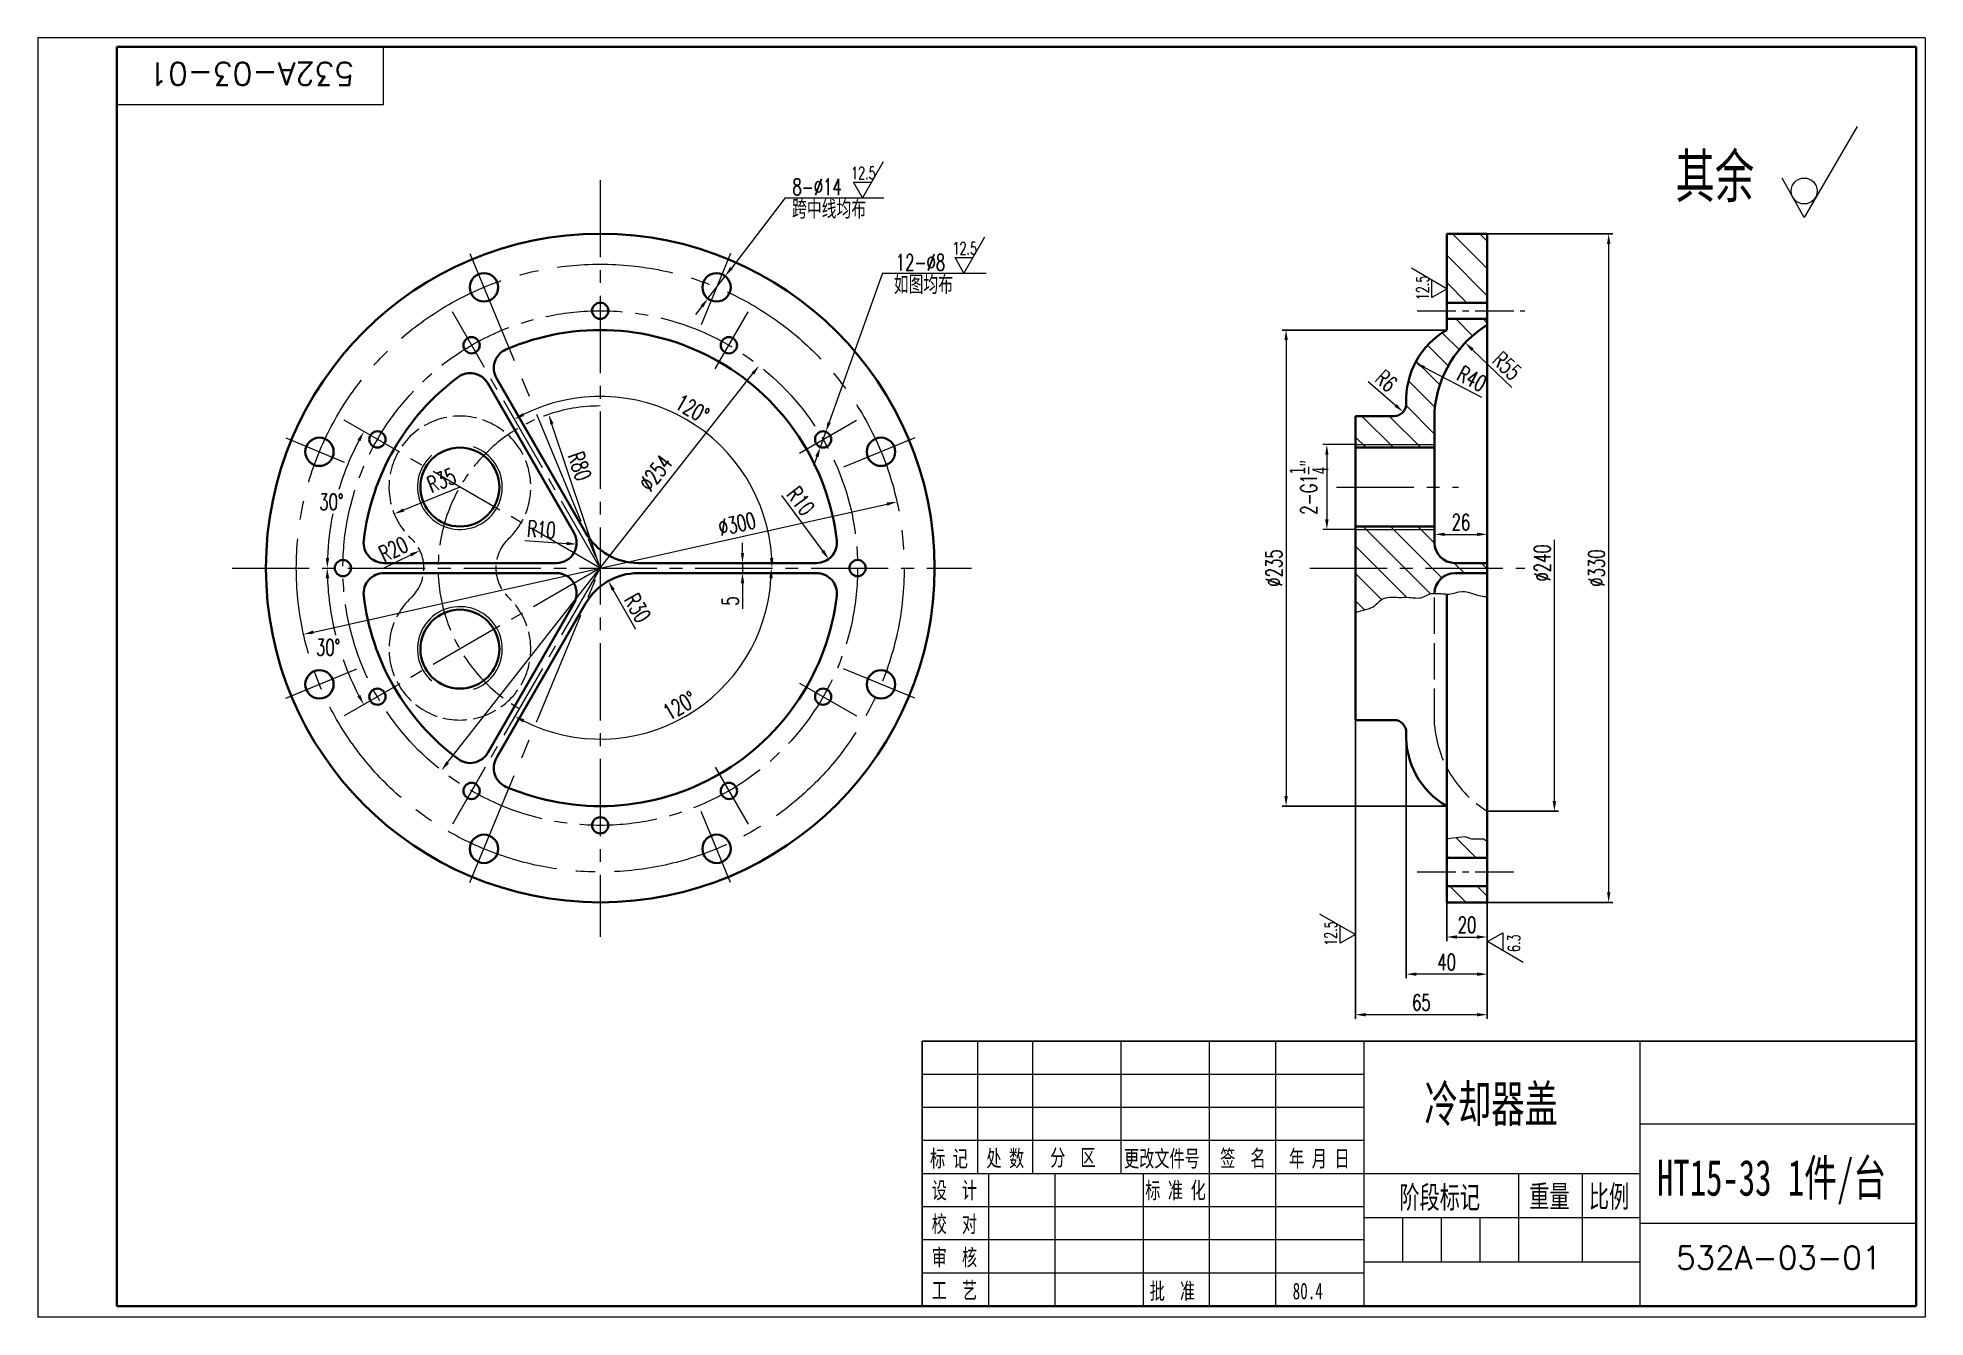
# Model space of a CAD drawing. Header units: millimetres. Extents: x 9817 to 29481, y -203 to 3076.
# Drawn here: x 9817 to 10749, y 2444 to 3076 of the extents above; entities outside this region: 2.
import ezdxf

# ---------------------------------------------------------------- set-up
doc = ezdxf.new("R2010")
doc.units = ezdxf.units.MM
doc.header["$LTSCALE"] = 5
doc.linetypes.add('ACAD_ISO02W100', pattern=[15, 12, -3])
doc.linetypes.add('CENTER2', pattern=[28.575, 19.05, -3.175, 3.175, -3.175])
doc.layers.get('0').update_dxf_attribs({"lineweight": 35})
for name, color, linetype, lineweight in [('标注线', 5, 'Continuous', 15), ('点划线', 1, 'CENTER2', 15), ('细实线', 6, 'Continuous', 15), ('虚线', 3, 'ACAD_ISO02W100', 15)]:
    doc.layers.add(name, color=color, linetype=linetype, lineweight=lineweight)
doc.styles.get("Standard").update_dxf_attribs({"font": 'txt.shx', "width": 0.67})
doc.styles.add('样式 1', font='SIMFANG.TTF', dxfattribs={"width": 0.67, "height": 150})
doc.dimstyles.new('ISO-25', dxfattribs={"dimtxt": 8, "dimasz": 5, "dimexe": 2, "dimexo": 0, "dimgap": 2, "dimtad": 1, "dimdsep": 46, "dimtxsty": 'Standard', "dimcen": 2.5, "dimclrd": 256, "dimclre": 256, "dimclrt": 256, "dimadec": 0, "dimazin": 0, "dimtfac": 1, "dimtmove": 0, "dimatfit": 3, "dimfxl": 0, "dimlwd": -1, "dimarcsym": 0})

# ---------------------------------------------------------------- blocks, each defined once
blk = doc.blocks.new('*D173')
at = {"layer": 'Defpoints', "color": 0}
for p in [(10486.51, 2895.19), (10491.02, 2891.23)]:
    blk.add_point(p, dxfattribs=at)
at = {"layer": '标注线'}
blk.add_line((10473.79, 2906.36), (10487.26, 2894.53), dxfattribs=at)
blk.add_solid([(10487.81, 2895.16), (10486.71, 2893.9), (10491.02, 2891.23)], dxfattribs=at)
at = {"layer": '标注线', "insert": (10482.61, 2906.61), "char_height": 8, "attachment_point": 5, "rotation": 318.70707}
blk.add_mtext('R6', dxfattribs=at)
blk = doc.blocks.new('*D174')
at = {"layer": 'Defpoints', "color": 0}
for p in [(10496.98, 2915.47), (10532.48, 2897.02)]:
    blk.add_point(p, dxfattribs=at)
at = {"layer": '标注线'}
blk.add_line((10529.91, 2898.36), (10501.42, 2913.16), dxfattribs=at)
blk.add_solid([(10501.8, 2913.9), (10501.03, 2912.42), (10496.98, 2915.47)], dxfattribs=at)
at = {"layer": '标注线', "insert": (10524.95, 2907.69), "char_height": 8, "attachment_point": 5, "rotation": 332.54621}
blk.add_mtext('R40', dxfattribs=at)
blk = doc.blocks.new('*D175')
at = {"layer": 'Defpoints', "color": 0}
for p in [(10521.65, 2925.42), (10561.35, 2887.35)]:
    blk.add_point(p, dxfattribs=at)
at = {"layer": '标注线'}
blk.add_line((10544.66, 2903.35), (10525.26, 2921.96), dxfattribs=at)
blk.add_solid([(10525.83, 2922.56), (10524.68, 2921.35), (10521.65, 2925.42)], dxfattribs=at)
at = {"layer": '标注线', "insert": (10542.21, 2914.01), "char_height": 8, "attachment_point": 5, "rotation": 316.20311}
blk.add_mtext('R55', dxfattribs=at)
blk = doc.blocks.new('*D176')
at = {"layer": 'Defpoints', "color": 0}
for p in [(10532.52, 2934.19), (10532.52, 2694.19), (10565.65, 2694.19)]:
    blk.add_point(p, dxfattribs=at)
at = {"layer": '标注线'}
blk.add_line((10565.65, 2699.19), (10565.65, 2828.07), dxfattribs=at)
at = {"layer": '标注线', "lineweight": -2}
blk.add_line((10532.52, 2694.19), (10567.65, 2694.19), dxfattribs=at)
at = {"layer": '标注线'}
blk.add_solid([(10564.81, 2699.19), (10566.48, 2699.19), (10565.65, 2694.19)], dxfattribs=at)
at = {"layer": '标注线', "insert": (10559.65, 2816.69), "char_height": 8, "attachment_point": 5, "rotation": 90}
blk.add_mtext('∅240', dxfattribs=at)
blk = doc.blocks.new('_None')
blk = doc.blocks.new('*D177')
at = {"layer": 'Defpoints', "color": 0}
for p in [(10532.52, 2979.19), (10592.45, 2979.19), (10532.52, 2649.19)]:
    blk.add_point(p, dxfattribs=at)
at = {"layer": '标注线', "lineweight": -2}
for p, q in [((10532.52, 2979.19), (10594.45, 2979.19)), ((10532.52, 2649.19), (10594.45, 2649.19))]:
    blk.add_line(p, q, dxfattribs=at)
at = {"layer": '标注线'}
blk.add_line((10592.45, 2654.19), (10592.45, 2974.19), dxfattribs=at)
for points in [[(10591.62, 2974.19), (10593.29, 2974.19), (10592.45, 2979.19)], [(10591.62, 2654.19), (10593.29, 2654.19), (10592.45, 2649.19)]]:
    blk.add_solid(points, dxfattribs=at)
at = {"layer": '标注线', "insert": (10586.45, 2814.19), "char_height": 8, "attachment_point": 5, "rotation": 90}
blk.add_mtext('∅330', dxfattribs=at)
blk = doc.blocks.new('*D178')
at = {"layer": 'Defpoints', "color": 0}
for p in [(10506.52, 2830.84), (10532.52, 2830.84), (10532.52, 2830.84)]:
    blk.add_point(p, dxfattribs=at)
at = {"layer": '标注线', "lineweight": -2}
for p, q in [((10506.52, 2830.84), (10506.52, 2832.84)), ((10532.52, 2830.84), (10532.52, 2832.84))]:
    blk.add_line(p, q, dxfattribs=at)
at = {"layer": '标注线'}
blk.add_line((10511.52, 2830.84), (10527.52, 2830.84), dxfattribs=at)
for points in [[(10511.52, 2831.67), (10511.52, 2830.01), (10506.52, 2830.84)], [(10527.52, 2831.67), (10527.52, 2830.01), (10532.52, 2830.84)]]:
    blk.add_solid(points, dxfattribs=at)
at = {"layer": '标注线', "insert": (10519.52, 2836.84), "char_height": 8, "attachment_point": 5}
blk.add_mtext('26', dxfattribs=at)
blk = doc.blocks.new('*D179')
at = {"layer": 'Defpoints', "color": 0}
for p in [(10512.52, 2649.19), (10532.52, 2649.19), (10532.52, 2632.08)]:
    blk.add_point(p, dxfattribs=at)
at = {"layer": '标注线', "lineweight": -2}
for p, q in [((10512.52, 2649.19), (10512.52, 2630.08)), ((10532.52, 2649.19), (10532.52, 2630.08))]:
    blk.add_line(p, q, dxfattribs=at)
at = {"layer": '标注线'}
blk.add_line((10517.52, 2632.08), (10527.52, 2632.08), dxfattribs=at)
for points in [[(10517.52, 2632.92), (10517.52, 2631.25), (10512.52, 2632.08)], [(10527.52, 2632.92), (10527.52, 2631.25), (10532.52, 2632.08)]]:
    blk.add_solid(points, dxfattribs=at)
at = {"layer": '标注线', "insert": (10522.52, 2638.08), "char_height": 8, "attachment_point": 5}
blk.add_mtext('20', dxfattribs=at)
blk = doc.blocks.new('*D181')
at = {"layer": 'Defpoints', "color": 0}
for p in [(10492.52, 2731.27), (10532.52, 2630.08), (10492.52, 2613.74)]:
    blk.add_point(p, dxfattribs=at)
at = {"layer": '标注线', "lineweight": -2}
for p, q in [((10492.52, 2731.27), (10492.52, 2611.74)), ((10532.52, 2630.08), (10532.52, 2611.74))]:
    blk.add_line(p, q, dxfattribs=at)
at = {"layer": '标注线'}
blk.add_line((10527.52, 2613.74), (10497.52, 2613.74), dxfattribs=at)
for points in [[(10497.52, 2614.58), (10497.52, 2612.91), (10492.52, 2613.74)], [(10527.52, 2614.58), (10527.52, 2612.91), (10532.52, 2613.74)]]:
    blk.add_solid(points, dxfattribs=at)
at = {"layer": '标注线', "insert": (10512.52, 2619.74), "char_height": 8, "attachment_point": 5}
blk.add_mtext('40', dxfattribs=at)
blk = doc.blocks.new('*D182')
at = {"layer": 'Defpoints', "color": 0}
for p in [(10467.52, 2739.19), (10532.52, 2614.06), (10467.52, 2593.74)]:
    blk.add_point(p, dxfattribs=at)
at = {"layer": '标注线', "lineweight": -2}
for p, q in [((10467.52, 2739.19), (10467.52, 2591.74)), ((10532.52, 2614.06), (10532.52, 2591.74))]:
    blk.add_line(p, q, dxfattribs=at)
at = {"layer": '标注线'}
blk.add_line((10527.52, 2593.74), (10472.52, 2593.74), dxfattribs=at)
for points in [[(10472.52, 2594.57), (10472.52, 2592.91), (10467.52, 2593.74)], [(10527.52, 2594.57), (10527.52, 2592.91), (10532.52, 2593.74)]]:
    blk.add_solid(points, dxfattribs=at)
at = {"layer": '标注线', "insert": (10500.02, 2599.74), "char_height": 8, "attachment_point": 5}
blk.add_mtext('65', dxfattribs=at)
blk = doc.blocks.new('*D184')
at = {"layer": 'Defpoints', "color": 0}
for p in [(10512.52, 2931.69), (10433.25, 2696.69), (10512.52, 2696.69)]:
    blk.add_point(p, dxfattribs=at)
at = {"layer": '标注线', "lineweight": -2}
for p, q in [((10512.52, 2931.69), (10431.25, 2931.69)), ((10512.52, 2696.69), (10431.25, 2696.69))]:
    blk.add_line(p, q, dxfattribs=at)
at = {"layer": '标注线'}
blk.add_line((10433.25, 2926.69), (10433.25, 2701.69), dxfattribs=at)
for points in [[(10432.41, 2926.69), (10434.08, 2926.69), (10433.25, 2931.69)], [(10432.41, 2701.69), (10434.08, 2701.69), (10433.25, 2696.69)]]:
    blk.add_solid(points, dxfattribs=at)
at = {"layer": '标注线', "insert": (10427.25, 2814.19), "char_height": 8, "attachment_point": 5, "rotation": 90}
blk.add_mtext('∅235', dxfattribs=at)
blk = doc.blocks.new('*D187')
at = {"layer": 'Defpoints', "color": 0}
for p in [(10201.54, 2826.69), (10207.52, 2818.67)]:
    blk.add_point(p, dxfattribs=at)
at = {"layer": '标注线'}
blk.add_line((10184.19, 2849.94), (10204.53, 2822.68), dxfattribs=at)
blk.add_solid([(10205.2, 2823.18), (10203.86, 2822.18), (10207.52, 2818.67)], dxfattribs=at)
at = {"layer": '标注线', "insert": (10193.67, 2847.27), "char_height": 8, "attachment_point": 5, "rotation": 306.72404}
blk.add_mtext('R10', dxfattribs=at)
blk = doc.blocks.new('*D188')
at = {"layer": 'Defpoints', "color": 0}
for p in [(10164.97, 2816.69), (10164.97, 2811.69), (10164.97, 2811.69)]:
    blk.add_point(p, dxfattribs=at)
at = {"layer": '标注线'}
for p, q in [((10164.97, 2821.69), (10164.97, 2826.69)), ((10164.97, 2816.69), (10164.97, 2811.69)), ((10164.97, 2806.69), (10164.97, 2794.12))]:
    blk.add_line(p, q, dxfattribs=at)
at = {"layer": '标注线', "lineweight": -2}
for p, q in [((10164.97, 2816.69), (10162.97, 2816.69)), ((10164.97, 2811.69), (10162.97, 2811.69))]:
    blk.add_line(p, q, dxfattribs=at)
at = {"layer": '标注线'}
for points in [[(10164.13, 2821.69), (10165.8, 2821.69), (10164.97, 2816.69)], [(10164.13, 2806.69), (10165.8, 2806.69), (10164.97, 2811.69)]]:
    blk.add_solid(points, dxfattribs=at)
at = {"layer": '标注线', "insert": (10158.97, 2797.9), "char_height": 8, "attachment_point": 5, "rotation": 90}
blk.add_mtext('5', dxfattribs=at)
blk = doc.blocks.new('*D189')
at = {"layer": 'Defpoints', "color": 0}
for p in [(10241.16, 2846.88), (9948.37, 2781.5)]:
    blk.add_point(p, dxfattribs=at)
at = {"layer": '标注线'}
blk.add_line((9953.25, 2782.59), (10236.28, 2845.79), dxfattribs=at)
for points in [[(10236.1, 2846.61), (10236.46, 2844.98), (10241.16, 2846.88)], [(9953.07, 2783.4), (9953.44, 2781.77), (9948.37, 2781.5)]]:
    blk.add_solid(points, dxfattribs=at)
at = {"layer": '标注线', "insert": (10162.26, 2835.98), "char_height": 8, "attachment_point": 5, "rotation": 12.58853}
blk.add_mtext('∅300', dxfattribs=at)
blk = doc.blocks.new('*D190')
at = {"layer": 'Defpoints', "color": 0}
for p in [(10173.17, 2914.1), (10016.37, 2714.28)]:
    blk.add_point(p, dxfattribs=at)
at = {"layer": '标注线'}
blk.add_line((10019.45, 2718.21), (10170.09, 2910.17), dxfattribs=at)
for points in [[(10169.43, 2910.68), (10170.74, 2909.65), (10173.17, 2914.1)], [(10018.8, 2718.73), (10020.11, 2717.7), (10016.37, 2714.28)]]:
    blk.add_solid(points, dxfattribs=at)
at = {"layer": '标注线', "insert": (10122.05, 2861.09), "char_height": 8, "attachment_point": 5, "rotation": 51.87709}
blk.add_mtext('∅254', dxfattribs=at)
blk = doc.blocks.new('*D191')
at = {"layer": 'Defpoints', "color": 0}
for p in [(10098.73, 2807.78), (10113.53, 2781.69)]:
    blk.add_point(p, dxfattribs=at)
at = {"layer": '标注线'}
blk.add_line((10112.25, 2783.95), (10101.19, 2803.43), dxfattribs=at)
blk.add_solid([(10101.92, 2803.84), (10100.47, 2803.02), (10098.73, 2807.78)], dxfattribs=at)
at = {"layer": '标注线', "insert": (10113.17, 2794.48), "char_height": 8, "attachment_point": 5, "rotation": 299.57249}
blk.add_mtext('R30', dxfattribs=at)
blk = doc.blocks.new('*D192')
at = {"layer": 'Defpoints', "color": 0}
for p in [(10073.12, 2826.69), (10083.09, 2825.98)]:
    blk.add_point(p, dxfattribs=at)
at = {"layer": '标注线'}
blk.add_line((10057.54, 2827.8), (10078.11, 2826.34), dxfattribs=at)
blk.add_solid([(10078.16, 2827.17), (10078.05, 2825.5), (10083.09, 2825.98)], dxfattribs=at)
at = {"layer": '标注线', "insert": (10065.76, 2833.23), "char_height": 8, "attachment_point": 5, "rotation": 355.93545}
blk.add_mtext('R10', dxfattribs=at)
blk = doc.blocks.new('*D193')
at = {"layer": 'Defpoints', "color": 0}
for p in [(9913.06, 2814.19), (10094.77, 2814.19), (10277.97, 2814.19), (10109.43, 2731.06), (10021.77, 2687.75)]:
    blk.add_point(p, dxfattribs=at)
at = {"layer": '标注线'}
blk.add_arc((10094.77, 2814.19), 84.41, 243.39421, 356.60579, dxfattribs=at)
for points in [[(10178.2, 2809.22), (10179.87, 2809.17), (10179.18, 2814.19)], [(10056.57, 2737.98), (10057.36, 2739.45), (10052.56, 2741.08)]]:
    blk.add_solid(points, dxfattribs=at)
at = {"layer": '标注线', "insert": (10133.98, 2746.28), "char_height": 8, "attachment_point": 5, "rotation": 30}
blk.add_mtext('120°', dxfattribs=at)
blk = doc.blocks.new('*D194')
at = {"layer": 'Defpoints', "color": 0}
for p in [(10021.77, 2940.63), (10159.69, 2868.67), (9913.06, 2814.19), (10094.77, 2814.19), (10277.97, 2814.19)]:
    blk.add_point(p, dxfattribs=at)
at = {"layer": '标注线'}
blk.add_arc((10094.77, 2814.19), 84.75, 3.38068, 116.61932, dxfattribs=at)
for points in [[(10057.19, 2889.23), (10056.4, 2890.69), (10052.39, 2887.59)], [(10180.21, 2819.21), (10178.54, 2819.16), (10179.52, 2814.19)]]:
    blk.add_solid(points, dxfattribs=at)
at = {"layer": '标注线', "insert": (10140.14, 2892.78), "char_height": 8, "attachment_point": 5, "rotation": 330}
blk.add_mtext('120°', dxfattribs=at)
blk = doc.blocks.new('*D195')
at = {"layer": 'Defpoints', "color": 0}
for p in [(10005.77, 2822.83), (9987.74, 2814.19)]:
    blk.add_point(p, dxfattribs=at)
at = {"layer": '标注线'}
blk.add_line((9987.74, 2814.19), (10001.26, 2820.67), dxfattribs=at)
blk.add_solid([(10000.9, 2821.42), (10001.62, 2819.92), (10005.77, 2822.83)], dxfattribs=at)
at = {"layer": '标注线', "insert": (9992.68, 2823.49), "char_height": 8, "attachment_point": 5, "rotation": 25.60421}
blk.add_mtext('R20', dxfattribs=at)
blk = doc.blocks.new('*D196')
at = {"layer": 'Defpoints', "color": 0}
for p in [(10069.33, 2890.04), (10094.77, 2814.19)]:
    blk.add_point(p, dxfattribs=at)
at = {"layer": '标注线'}
blk.add_line((10094.77, 2814.19), (10070.92, 2885.3), dxfattribs=at)
blk.add_solid([(10071.71, 2885.56), (10070.13, 2885.03), (10069.33, 2890.04)], dxfattribs=at)
at = {"layer": '标注线', "insert": (10084.62, 2864.46), "char_height": 8, "attachment_point": 5, "rotation": 288.53961}
blk.add_mtext('R80', dxfattribs=at)
blk = doc.blocks.new('*D197')
at = {"layer": 'Defpoints', "color": 0}
for p in [(10025.49, 2854.19), (9993.09, 2840.94)]:
    blk.add_point(p, dxfattribs=at)
at = {"layer": '标注线'}
blk.add_line((10025.49, 2854.19), (9997.72, 2842.83), dxfattribs=at)
blk.add_solid([(9997.41, 2843.6), (9998.04, 2842.06), (9993.09, 2840.94)], dxfattribs=at)
at = {"layer": '标注线', "insert": (10016.42, 2857.54), "char_height": 8, "attachment_point": 5, "rotation": 22.25164}
blk.add_mtext('R35', dxfattribs=at)
blk = doc.blocks.new('*D198')
at = {"layer": 'Defpoints', "color": 0}
for p in [(9968.33, 2887.19), (9968.18, 2860.27), (9913.06, 2814.19), (10094.77, 2814.19), (10277.97, 2814.19)]:
    blk.add_point(p, dxfattribs=at)
at = {"layer": '标注线'}
for start, end in [(152.12663, 163.30381), (168.567, 177.87337)]:
    blk.add_arc((10094.77, 2814.19), 134.72, start, end, dxfattribs=at)
for points in [[(9974.95, 2877.58), (9976.41, 2876.77), (9978.1, 2881.55)], [(9960.98, 2819.17), (9959.31, 2819.2), (9960.05, 2814.19)]]:
    blk.add_solid(points, dxfattribs=at)
at = {"layer": '标注线', "insert": (9962.07, 2846.89), "char_height": 8, "attachment_point": 5}
blk.add_mtext('30°', dxfattribs=at)
blk = doc.blocks.new('*D199')
at = {"layer": 'Defpoints', "color": 0}
for p in [(9913.06, 2814.19), (10094.77, 2814.19), (10277.97, 2814.19), (9962.07, 2790.79), (9968.33, 2741.19)]:
    blk.add_point(p, dxfattribs=at)
at = {"layer": '标注线'}
for start, end in [(182.12613, 194.25216), (199.58738, 207.87387)]:
    blk.add_arc((10094.77, 2814.19), 134.75, start, end, dxfattribs=at)
for points in [[(9959.28, 2809.18), (9960.95, 2809.21), (9960.02, 2814.19)], [(9976.38, 2751.59), (9974.92, 2750.79), (9978.07, 2746.82)]]:
    blk.add_solid(points, dxfattribs=at)
at = {"layer": '标注线', "insert": (9960.47, 2775.02), "char_height": 8, "attachment_point": 5}
blk.add_mtext('30°', dxfattribs=at)

msp = doc.modelspace()

# ---------------------------------------------------------------- hatches: boundary and pattern name
at = {"layer": '细实线'}
h = msp.add_hatch(dxfattribs=at)
h.set_pattern_fill('LINE', color=256, scale=3, angle=315, style=0)
h.set_pattern_definition([(315, (-680.034, -454.241), (6.735192, 6.735192), [])])
h.paths.add_polyline_path([(10532.518, 2657.19), (10512.518, 2657.19), (10512.518, 2649.19), (10532.518, 2649.19)])
h.paths.add_polyline_path([(10532.518, 2679.388), (10530.723, 2680.584), (10524.8, 2680.584), (10521.51, 2681.68), (10514.271, 2680.803), (10512.518, 2680.498), (10512.518, 2671.19), (10532.518, 2671.19)])
edge = h.paths.add_edge_path()
edge.add_line((10516.518, 2811.69), (10532.518, 2811.69))
edge.add_line((10532.518, 2811.69), (10532.518, 2814.19))
edge.add_line((10532.518, 2814.19), (10467.518, 2814.19))
edge.add_line((10467.518, 2814.19), (10467.518, 2792.3))
edge.add_spline(control_points=[(10467.518, 2792.3), (10468.6, 2792.639), (10471.763, 2793.578), (10476.766, 2794.653), (10480.955, 2800.453), (10487.894, 2799.499), (10494.309, 2800.006), (10499.992, 2798.689), (10503.675, 2801.727), (10505.853, 2801.71), (10506.518, 2801.673)], knot_values=[4.3472548, 4.3472548, 4.3472548, 4.3472548, 7.7516578, 14.1922928, 19.1066038, 27.4820389, 32.5690711, 39.0434756, 43.5975581, 45.5675268, 45.5675268, 45.5675268, 45.5675268], degree=3, periodic=0)
edge.add_line((10506.518, 2801.673), (10506.518, 2801.69))
edge.add_arc((10516.518, 2801.69), 10, 90, 180, ccw=False)
h.paths.add_polyline_path([(10506.518, 2826.69), (10506.518, 2833.234), (10467.518, 2833.234), (10467.518, 2814.19), (10532.518, 2814.19), (10532.518, 2816.69), (10516.518, 2816.69, -0.4142136)])
h.paths.add_polyline_path([(10506.518, 2834.713), (10467.518, 2834.713), (10467.518, 2833.234), (10506.518, 2833.234)])
h.paths.add_polyline_path([(10506.518, 2875.146), (10467.518, 2875.146), (10467.518, 2873.667), (10506.518, 2873.667)])
h.paths.add_polyline_path([(10506.518, 2891.69, -0.239449), (10532.518, 2934.19), (10532.518, 2937.19), (10512.518, 2937.19), (10512.518, 2931.69, 0.2789955), (10492.507, 2895.429, -0.4259476), (10486.512, 2889.19), (10467.518, 2889.19), (10467.518, 2875.146), (10506.518, 2875.146)])
h.paths.add_polyline_path([(10532.518, 2979.19), (10512.518, 2979.19), (10512.518, 2945.19), (10532.518, 2945.19)])

# ---------------------------------------------------------------- linework, layer by layer
for p, q in [((10512.518, 2979.19), (10532.518, 2979.19)), ((10512.518, 2979.19), (10512.518, 2931.69)), ((10532.518, 2979.19), (10532.518, 2649.19)), ((10512.518, 2945.19), (10532.518, 2945.19)), ((10512.518, 2937.19), (10532.518, 2937.19)), ((10467.518, 2889.19), (10467.518, 2739.19)), ((10467.518, 2889.19), (10486.512, 2889.19)), ((10506.518, 2891.69), (10506.518, 2826.69)), ((10467.518, 2873.667), (10506.518, 2873.667)), ((10467.518, 2834.713), (10506.518, 2834.713)), ((9987.998, 2816.69), (10073.118, 2816.69)), ((9987.998, 2811.69), (10073.118, 2811.69)), ((10512.518, 2801.389), (10512.518, 2649.19)), ((10467.518, 2739.19), (10486.512, 2739.19)), ((10512.518, 2671.19), (10532.518, 2671.19)), ((10512.518, 2657.19), (10532.518, 2657.19)), ((10512.518, 2649.19), (10532.518, 2649.19))]:
    msp.add_line(p, q)
at = {"ltscale": 0.4}
for p, q in [((10087.552, 2831.69), (10043.548, 2907.906)), ((10081.778, 2831.69), (10039.218, 2905.406)), ((10113.533, 2816.69), (10201.539, 2816.69)), ((10516.518, 2816.69), (10532.518, 2816.69)), ((10113.533, 2811.69), (10201.539, 2811.69)), ((10516.518, 2811.69), (10532.518, 2811.69)), ((10081.778, 2796.69), (10039.218, 2722.974)), ((10087.552, 2796.69), (10043.548, 2720.474))]:
    msp.add_line(p, q, dxfattribs=at)
at = {"lineweight": 15}
msp.add_line((29481.27, 1671.606), (29481.27, -202.897), dxfattribs=at)
msp.add_line((29481.27, 1671.606), (29481.27, -202.897), dxfattribs=at)
for centre, radius in [((10094.769, 2814.19), 165), ((10037.366, 2952.772), 7), ((10152.171, 2952.772), 7), ((10094.769, 2941.19), 4), ((10031.269, 2924.175), 4), ((10158.269, 2924.175), 4), ((9956.187, 2871.592), 7), ((9984.783, 2877.69), 4), ((10204.754, 2877.69), 4), ((10233.351, 2871.592), 7), ((10025.487, 2854.19), 19.477), ((9967.769, 2814.19), 4), ((10221.769, 2814.19), 4), ((10025.487, 2774.19), 19.477), ((9956.187, 2756.787), 7), ((10233.351, 2756.787), 7), ((9984.783, 2750.69), 4), ((10204.754, 2750.69), 4), ((10031.269, 2704.205), 4), ((10158.269, 2704.205), 4), ((10094.769, 2687.19), 4), ((10037.366, 2675.608), 7), ((10152.171, 2675.608), 7)]:
    msp.add_circle(centre, radius)
for centre, radius, start, end in [((10094.769, 2814.19), 117.5, 6.677405, 113.322595), ((10532.476, 2897.025), 40, 119.930393, 182.285851), ((10561.346, 2887.351), 55, 121.611419, 175.474934), ((10052.209, 2912.906), 10, 113.322595, 210), ((10094.769, 2814.19), 117.5, 126.677405, 173.322595), ((10030.558, 2900.406), 10, 30, 126.677405), ((10486.512, 2895.19), 6, 270, 2.285851), ((9987.998, 2826.69), 10, 173.322595, 270), ((10201.539, 2826.69), 10, 270, 6.677405), ((9987.998, 2801.69), 10, 90, 186.677405), ((10201.539, 2801.69), 10, 353.322595, 90), ((10094.769, 2814.19), 117.5, 186.677405, 233.322595), ((10094.769, 2814.19), 117.5, 246.677405, 353.322595), ((10486.512, 2733.19), 6, 357.714149, 90), ((10532.476, 2731.355), 40, 177.714149, 240.069607), ((10030.558, 2727.974), 10, 233.322595, 330), ((10052.209, 2715.474), 10, 150, 246.677405)]:
    msp.add_arc(centre, radius, start, end)
at = {"ltscale": 0.4}
for centre, radius, start, end in [((10073.118, 2826.69), 10, 270, 30), ((10113.533, 2846.69), 30, 210, 270), ((10516.518, 2826.69), 10, 180, 270), ((10073.118, 2801.69), 10, 330, 90), ((10113.533, 2781.69), 30, 90, 150)]:
    msp.add_arc(centre, radius, start, end, dxfattribs=at)
at = {"ltscale": 0.3}
msp.add_arc((10516.518, 2801.69), 10, 90, 180, dxfattribs=at)
at = {"layer": '标注线'}
for p, q in [((10186.086, 2996.895), (10159.484, 2962.286)), ((10186.086, 2996.895), (10234.674, 2996.895)), ((10147.905, 2947.222), (10156.437, 2958.322)), ((10234.048, 2959.694), (10207.782, 2886.165)), ((10234.048, 2959.694), (10285.227, 2959.694)), ((10144.858, 2943.258), (10141.811, 2939.293)), ((10203.408, 2873.923), (10206.1, 2881.457)), ((10201.726, 2869.214), (10200.044, 2864.506)), ((10467.518, 2875.146), (10451.353, 2875.146)), ((10453.353, 2870.146), (10453.353, 2838.234)), ((10467.518, 2833.234), (10451.353, 2833.234))]:
    msp.add_line(p, q, dxfattribs=at)
for points in [[(10234.446, 3014.696), (10224.138, 2997.015), (10219.827, 3004.654), (10228.591, 3004.654)], [(10284.47, 2977.495), (10274.163, 2959.813), (10269.851, 2967.452), (10278.616, 2967.452)], [(10495.095, 2962.312), (10512.777, 2952.005), (10505.138, 2947.693), (10505.138, 2956.458)], [(10449.803, 2643.6), (10467.485, 2633.292), (10459.846, 2628.981), (10459.846, 2637.746)], [(10550.321, 2619.48), (10532.639, 2629.787), (10540.278, 2634.098), (10540.278, 2625.334)]]:
    msp.add_lwpolyline(points, dxfattribs=at)
for points in [[(10158.823, 2962.794), (10160.145, 2961.778), (10156.437, 2958.322)], [(10144.198, 2943.765), (10145.519, 2942.75), (10147.905, 2947.222)], [(10206.997, 2886.446), (10208.566, 2885.885), (10206.1, 2881.457)], [(10200.941, 2869.495), (10202.511, 2868.934), (10203.408, 2873.923)], [(10452.52, 2870.146), (10454.186, 2870.146), (10453.353, 2875.146)], [(10452.52, 2838.234), (10454.186, 2838.234), (10453.353, 2833.234)]]:
    msp.add_solid(points, dxfattribs=at)
at = {"layer": '点划线', "ltscale": 0.4}
for p, q in [((10094.769, 3005.717), (10094.769, 2632.103)), ((10094.769, 2814.19), (10021.769, 2940.63)), ((10094.769, 2814.19), (9968.329, 2887.19)), ((10458.186, 2854.19), (10518.272, 2854.19)), ((9913.063, 2814.19), (10277.969, 2814.19)), ((10094.769, 2814.19), (9968.329, 2741.19)), ((10094.769, 2814.19), (10021.769, 2687.75)), ((10444.95, 2814.19), (10551.059, 2814.19))]:
    msp.add_line(p, q, dxfattribs=at)
at = {"layer": '点划线', "ltscale": 0.6}
for p in [(10030.478, 2969.402), (10030.478, 2658.978)]:
    msp.add_line(p, (10094.769, 2814.19), dxfattribs=at)
at = {"layer": '点划线'}
for p, q in [((10159.06, 2969.402), (10144.518, 2934.294)), ((10151.519, 2912.484), (10167.769, 2940.63)), ((9939.557, 2878.481), (9968.444, 2866.545)), ((10193.063, 2870.94), (10221.208, 2887.19)), ((10249.98, 2878.481), (10214.873, 2863.939)), ((9939.557, 2749.899), (9974.664, 2764.441)), ((10193.063, 2757.44), (10221.208, 2741.19)), ((10249.98, 2749.899), (10214.873, 2764.441)), ((10038.019, 2715.896), (10021.769, 2687.75)), ((10151.519, 2715.896), (10167.769, 2687.75)), ((10159.06, 2658.978), (10144.518, 2694.086))]:
    msp.add_line(p, q, dxfattribs=at)
at = {"layer": '点划线', "ltscale": 0.2}
for p, q in [((10498.005, 2941.19), (10551.059, 2941.19)), ((10498.005, 2664.19), (10546.164, 2664.19))]:
    msp.add_line(p, q, dxfattribs=at)
at = {"layer": '点划线', "ltscale": 0.6}
msp.add_circle((10094.769, 2814.19), 150, dxfattribs=at)
at = {"layer": '点划线', "ltscale": 0.4}
msp.add_circle((10094.769, 2814.19), 127, dxfattribs=at)
at = {"layer": '点划线', "ltscale": 0.3}
msp.add_arc((10094.769, 2814.19), 80, 90, 241.790785, dxfattribs=at)
at = {"layer": '细实线'}
for p, q in [((10748.676, 3075.957), (9817.161, 3075.957)), ((9817.161, 3075.957), (9817.161, 2444.398)), ((10748.676, 3075.957), (10748.676, 2444.398)), ((9856.124, 3043.057), (9987.849, 3043.057)), ((10467.518, 2875.146), (10506.518, 2875.146)), ((10467.518, 2833.234), (10506.518, 2833.234)), ((10280.912, 2580.64), (10280.912, 2515.244)), ((10308.16, 2580.64), (10308.16, 2515.244)), ((10351.758, 2580.64), (10351.758, 2515.244)), ((10395.355, 2580.64), (10395.355, 2449.848)), ((10428.053, 2580.64), (10428.053, 2449.848)), ((10471.651, 2580.64), (10471.651, 2449.848)), ((10607.893, 2580.64), (10607.893, 2449.848)), ((10471.651, 2564.291), (10253.663, 2564.291)), ((10471.651, 2547.942), (10253.663, 2547.942)), ((10744.135, 2539.767), (10607.893, 2539.767)), ((10471.651, 2531.593), (10253.663, 2531.593)), ((10607.893, 2515.244), (10253.663, 2515.244)), ((10286.361, 2515.244), (10286.361, 2449.848)), ((10319.059, 2515.244), (10319.059, 2449.848)), ((10362.657, 2515.244), (10362.657, 2449.848)), ((10547.946, 2515.244), (10547.946, 2471.646)), ((10579.282, 2515.244), (10579.282, 2471.646)), ((10471.651, 2498.895), (10253.663, 2498.895)), ((10471.651, 2498.895), (10253.663, 2498.895)), ((10607.893, 2493.445), (10471.651, 2493.445)), ((10490.725, 2493.445), (10490.725, 2471.646)), ((10509.798, 2493.445), (10509.798, 2471.646)), ((10528.872, 2493.445), (10528.872, 2471.646)), ((10744.135, 2490.72), (10607.893, 2490.72)), ((10471.651, 2482.546), (10253.663, 2482.546)), ((10607.893, 2471.646), (10471.651, 2471.646)), ((10471.651, 2466.197), (10253.663, 2466.197)), ((10748.676, 2444.398), (9817.161, 2444.398))]:
    msp.add_line(p, q, dxfattribs=at)
at = {"layer": '细实线', "lineweight": 35}
for p, q in [((9856.124, 3071.416), (9856.124, 2449.848)), ((10744.135, 3071.416), (9856.124, 3071.416)), ((10744.135, 3071.416), (10744.135, 2449.848)), ((10744.135, 2449.848), (9856.124, 2449.848))]:
    msp.add_line(p, q, dxfattribs=at)
at = {"layer": '细实线', "lineweight": 15}
msp.add_line((9987.849, 3043.057), (9987.849, 3071.416), dxfattribs=at)
at = {"layer": '细实线', "lineweight": 25}
for p, q in [((10744.135, 2580.64), (10253.663, 2580.64)), ((10253.663, 2580.64), (10253.663, 2449.848))]:
    msp.add_line(p, q, dxfattribs=at)
at = {"layer": '细实线'}
for points in [[(10715.121, 3032.196), (10688.944, 2987.291), (10677.994, 3006.691)], [(10512.518, 2680.498), (10514.271, 2680.803), (10521.51, 2681.68), (10524.8, 2680.584), (10530.723, 2680.584), (10532.518, 2679.388)]]:
    msp.add_lwpolyline(points, dxfattribs=at)
msp.add_circle((10688.944, 3000.308), 6.407, dxfattribs=at)
for centre, start, end in [((10025.487, 2854.19), 131.465033, 71.169466), ((10025.487, 2774.19), 288.830534, 228.534967)]:
    msp.add_arc(centre, 20.956, start, end, dxfattribs=at)
msp.add_open_spline([(10467.518, 2792.3), (10468.6, 2792.639), (10471.763, 2793.578), (10476.766, 2794.653), (10480.955, 2800.453), (10487.894, 2799.499), (10494.309, 2800.006), (10499.992, 2798.689), (10504.165, 2802.131), (10507.192, 2801.562), (10510.729, 2801.607), (10514.249, 2800.904), (10521.387, 2804.063), (10527.226, 2800.248), (10531.987, 2800.13), (10532.518, 2800.136)], degree=3, knots=[4.3472548, 4.3472548, 4.3472548, 4.3472548, 7.7516578, 14.1922928, 19.1066038, 27.4820389, 32.5690711, 39.0434756, 43.5975581, 47.2972179, 47.7596753, 54.2340799, 57.6006698, 70.2989865, 71.8891773, 71.8891773, 71.8891773, 71.8891773], dxfattribs=at)
at = {"layer": '虚线', "ltscale": 0.3}
msp.add_line((10506.518, 2736.69), (10506.518, 2801.69), dxfattribs=at)
at = {"layer": '虚线', "ltscale": 0.2}
for centre, radius, start, end in [((10025.487, 2854.19), 35, 313.341758, 226.658242), ((9987.737, 2814.19), 20, 313.341758, 46.658242), ((10063.236, 2814.19), 20, 133.341758, 226.658242), ((10025.487, 2774.19), 35, 133.341758, 46.658242)]:
    msp.add_arc(centre, radius, start, end, dxfattribs=at)
at = {"layer": '虚线', "ltscale": 0.3}
msp.add_arc((10561.346, 2741.029), 55, 184.525066, 238.388581, dxfattribs=at)

# ---------------------------------------------------------------- texts
at = {"layer": '标注线', "char_height": 6, "width": 8.9699, "attachment_point": 1}
for insert in [(10218.584, 3012.186), (10268.609, 2974.984)]:
    msp.add_mtext('12.5', dxfattribs=dict(at, insert=insert))
at = {"layer": '标注线', "char_height": 8, "attachment_point": 5}
for s, insert in [('8-∅14', (10201.783, 3002.328)), ('12-∅8', (10252.815, 2965.063))]:
    msp.add_mtext(s, dxfattribs=dict(at, insert=insert))
at = {"layer": '标注线', "char_height": 8, "attachment_point": 5, "style": '样式 1'}
for s, insert in [('跨中线均布', (10207.682, 2991.125)), ('如图均布', (10254.264, 2953.923))]:
    msp.add_mtext(s, dxfattribs=dict(at, insert=insert))
at = {"layer": '标注线', "attachment_point": 1, "rotation": 90}
for s, insert, char_height, width in [('12.5', (10497.606, 2946.451), 6, 8.9699), ('\\A1;2-G1{\\f仿宋_GB2312|b0|i0|c134|p49;\\S1/4;″}', (10434.808, 2840.518), 8, 35.20103), ('12.5', (10452.314, 2627.739), 6, 8.9699), ('6.3', (10542.677, 2624.709), 6, 8.2208)]:
    msp.add_mtext(s, dxfattribs=dict(at, insert=insert, char_height=char_height, width=width))
at = {"layer": '细实线'}
msp.add_text('532A-03-01', height=11.2633, rotation=180, dxfattribs=at).set_placement((9973.238, 3063.772))
at = {"layer": '细实线', "style": '样式 1', "width": 0.67}
for s, height, p in [('标 记', 8.1745, (10257.534, 2518.661)), ('处 数', 8.1745, (10285.327, 2518.794)), (' 分  区', 8.1745, (10313.113, 2519.103)), ('更改文件号', 8.1745, (10353.283, 2518.661)), (' 签  名', 8.1745, (10397.031, 2518.794)), ('年 月 日', 8.1745, (10434.726, 2518.661)), ('HT15-33 1件/台', 17.70975, (10616.308, 2504.405)), ('设  计 ', 8.1745, (10258.359, 2502.98)), ('标 准 化', 8.1745, (10363.739, 2502.99)), ('阶段标记', 10.8994, (10489.137, 2498.161)), ('重量', 10.8994, (10553.245, 2498.633)), ('比例', 10.8994, (10582.685, 2498.574)), ('校  对 ', 8.1745, (10258.359, 2486.308)), ('审  核   ', 8.1745, (10258.359, 2469.856)), ('工  艺 ', 8.1745, (10258.359, 2453.625)), ('批  准', 8.1745, (10365.94, 2453.272)), ('80.4', 8.1745, (10436.481, 2453.272))]:
    msp.add_text(s, height=height, dxfattribs=at).set_placement(p)
at = {"layer": '细实线'}
msp.add_text('532A-03-01', height=11.2633, dxfattribs=at).set_placement((10625.708, 2468.174))
at = {"layer": '细实线', "attachment_point": 1, "style": '样式 1'}
for s, insert, char_height, width in [('其余', (10625.434, 3018.363), 21.2517, 52.62373), ('冷却器盖', (10501.536, 2558.802), 18.0214, 82.339)]:
    msp.add_mtext(s, dxfattribs=dict(at, insert=insert, char_height=char_height, width=width))

# ---------------------------------------------------------------- dimensions: what is measured, and where the dimension line sits
at = {"layer": '标注线'}
for base, p1, p2, text, picture, middle in [((10592.454, 2979.19), (10532.518, 2649.19), (10532.518, 2979.19), '∅330', '*D177', (10586.454, 2814.19)), ((10433.247, 2696.69), (10512.518, 2931.69), (10512.518, 2696.69), '∅235', '*D184', (10427.247, 2814.19))]:
    dim = msp.add_linear_dim(base=base, p1=p1, p2=p2, angle=90, text=text, dimstyle='ISO-25', dxfattribs=at)
    dim.commit()
    dim.dimension.update_dxf_attribs({"geometry": picture, "text_midpoint": middle})
for base, line1, line2, picture, middle in [((10159.693, 2868.668), ((10094.769, 2814.19), (10021.769, 2940.63)), ((9913.063, 2814.19), (10277.969, 2814.19)), '*D194', (10140.145, 2892.784)), ((10109.427, 2731.058), ((9913.063, 2814.19), (10277.969, 2814.19)), ((10094.769, 2814.19), (10021.769, 2687.75)), '*D193', (10133.976, 2746.281))]:
    dim = msp.add_angular_dim_2l(base=base, line1=line1, line2=line2, dimstyle='ISO-25', dxfattribs=at)
    dim.commit()
    dim.dimension.update_dxf_attribs({"geometry": picture, "text_midpoint": middle})
for center, mpoint, picture, middle in [((10561.346, 2887.351), (10521.647, 2925.416), '*D175', (10538.055, 2909.683)), ((10113.533, 2781.69), (10098.727, 2807.782), '*D191', (10107.956, 2791.518))]:
    dim = msp.add_radius_dim(center=center, mpoint=mpoint, dimstyle='ISO-25', dxfattribs=at)
    dim.commit()
    dim.dimension.update_dxf_attribs({"geometry": picture, "text_midpoint": middle, "dimtype": 164})
dim = msp.add_linear_dim(base=(10565.648, 2694.19), p1=(10532.518, 2934.19), p2=(10532.518, 2694.19), angle=90, text='∅240', dimstyle='ISO-25', override={"dimblk1": 'None', "dimsah": 1, "dimse1": 1, "dimsd1": 1}, dxfattribs=at)
dim.commit()
dim.dimension.update_dxf_attribs({"geometry": '*D176', "text_midpoint": (10559.648, 2816.69)})
for center, mpoint, override, picture, middle in [((10532.476, 2897.025), (10496.98, 2915.466), {"dimtmove": 1}, '*D174', (10522.187, 2902.37)), ((10486.512, 2895.19), (10491.02, 2891.23), {"dimtmove": 1}, '*D173', (10478.648, 2902.097)), ((10094.769, 2814.19), (10069.332, 2890.038), {"dimtmove": 2}, '*D196', (10084.62, 2864.464)), ((10025.487, 2854.19), (9993.093, 2840.936), {"dimtmove": 2}, '*D197', (10016.416, 2857.543)), ((10201.539, 2826.69), (10207.519, 2818.675), {"dimtmove": 1}, '*D187', (10188.861, 2843.684)), ((9987.737, 2814.19), (10005.774, 2822.833), {"dimtmove": 2}, '*D195', (9992.675, 2823.488)), ((10073.118, 2826.69), (10083.093, 2825.981), {"dimtmove": 1}, '*D192', (10065.331, 2827.243))]:
    dim = msp.add_radius_dim(center=center, mpoint=mpoint, dimstyle='ISO-25', override=override, dxfattribs=at)
    dim.commit()
    dim.dimension.update_dxf_attribs({"geometry": picture, "text_midpoint": middle, "dimtype": 164})
for p1, p2, picture, middle in [((10016.365, 2714.28), (10173.172, 2914.099), '*D190', (10122.051, 2861.087)), ((9948.375, 2781.498), (10241.163, 2846.882), '*D189', (10162.261, 2835.975))]:
    dim = msp.add_diameter_dim_2p(p1=p1, p2=p2, dimstyle='ISO-25', override={"dimtmove": 2}, dxfattribs=at)
    dim.commit()
    dim.dimension.update_dxf_attribs({"geometry": picture, "text_midpoint": middle, "dimtype": 163})
for base, line1, line2, picture, middle in [((9968.175, 2860.266), ((9913.063, 2814.19), (10277.969, 2814.19)), ((10094.769, 2814.19), (9968.329, 2887.19)), '*D198', (9962.065, 2846.894)), ((9962.066, 2790.791), ((10094.769, 2814.19), (9968.329, 2741.19)), ((9913.063, 2814.19), (10277.969, 2814.19)), '*D199', (9960.467, 2775.016))]:
    dim = msp.add_angular_dim_2l(base=base, line1=line1, line2=line2, dimstyle='ISO-25', override={"dimtmove": 1}, dxfattribs=at)
    dim.commit()
    dim.dimension.update_dxf_attribs({"geometry": picture, "text_midpoint": middle, "dimtype": 162})
for base, p1, p2, picture, middle in [((10532.518, 2830.839), (10506.518, 2830.839), (10532.518, 2830.839), '*D178', (10519.518, 2836.839)), ((10467.518, 2593.74), (10532.518, 2614.057), (10467.518, 2739.19), '*D182', (10500.018, 2599.74)), ((10492.518, 2613.744), (10532.518, 2630.084), (10492.518, 2731.271), '*D181', (10512.518, 2619.744)), ((10532.518, 2632.084), (10512.518, 2649.19), (10532.518, 2649.19), '*D179', (10522.518, 2638.084))]:
    dim = msp.add_linear_dim(base=base, p1=p1, p2=p2, dimstyle='ISO-25', dxfattribs=at)
    dim.commit()
    dim.dimension.update_dxf_attribs({"geometry": picture, "text_midpoint": middle})
dim = msp.add_linear_dim(base=(10164.966, 2811.69), p1=(10164.966, 2816.69), p2=(10164.966, 2811.69), angle=90, dimstyle='ISO-25', dxfattribs=at)
dim.commit()
dim.dimension.update_dxf_attribs({"geometry": '*D188', "text_midpoint": (10158.966, 2797.903)})

doc.saveas('drawing.dxf')
